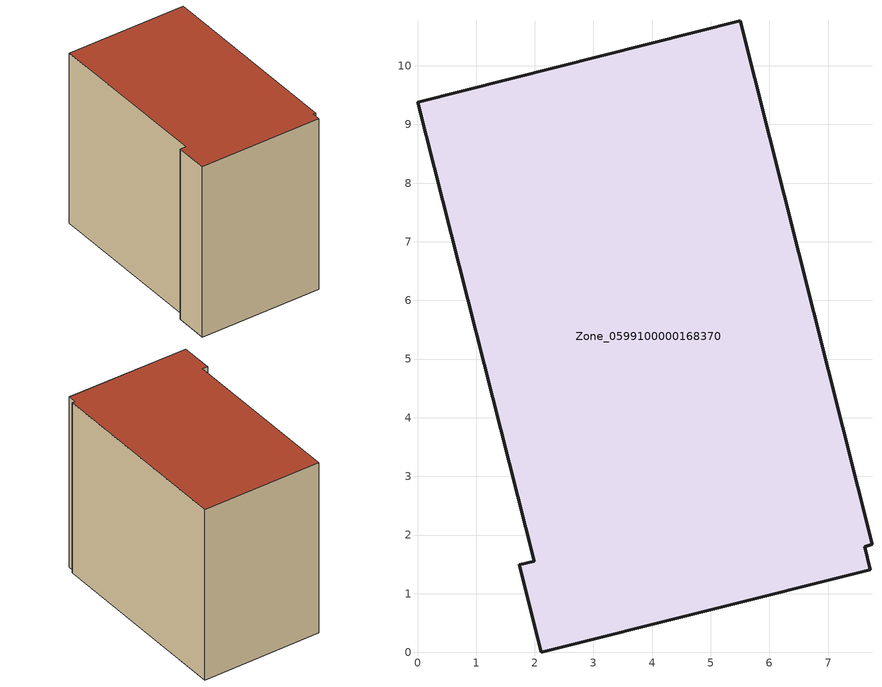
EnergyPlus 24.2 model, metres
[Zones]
Zone_0599100000168370
 floor ground (C_G): 1.74,1.49 1.99,1.55 0,9.38 5.5,10.77 7.75,1.84 7.63,1.8 7.72,1.41 2.11,0 z0
 wall outside (C_F): 1.99,1.55 1.74,1.49 2.11,0 7.72,1.41 7.63,1.8 7.75,1.84 5.5,10.77 0,9.38 1.99,1.55 z0:8.41
 roof outside (C_R): 7.75,1.84 5.5,10.77 0,9.38 1.99,1.55 1.74,1.49 2.11,0 7.72,1.41 7.63,1.8 z8.41
[BUILDING]
Pand.0599100000168370: North Axis=0; Terrain=City; Loads Convergence Tolerance Value=0.04; Temperature Convergence Tolerance Value=0.4; Solar Distribution=FullExterior; Maximum Number of Warmup Days=25; Minimum Number of Warmup Days=1
[Site:Location]
Rotterdam.The.Hague.AP_ZH_NLD Design_Conditions: Latitude=51.96; Longitude=4.45; Time Zone=1; Elevation=-4.5
[SITE:GROUNDTEMPERATURE:BUILDINGSURFACE]
18, 18, 18, 18, 18, 18, 18, 18, 18, 18, 18, 18
[MATERIAL] Thermal Absorptance=0.9; Solar Absorptance=0.7; Visible Absorptance=0.7
Name | Roughness | Thickness | Conductivity | Density | Specific Heat
G.TC.1975-1991 | MediumSmooth | 0.15 | 0.288461 | 540 | 1210
F.TC.1975-1991 | Rough | 0.3 | 0.230769 | 1920 | 840
R.TC.1975-1991 | MediumRough | 0.2 | 0.153846 | 1500 | 1000
[CONSTRUCTION]
C_G: G.TC.1975-1991
C_F: F.TC.1975-1991
C_R: R.TC.1975-1991
[ZONE]
Zone_0599100000168370: Type=1; Multiplier=1; Ceiling Height=Autocalculate; Volume=Autocalculate; Floor Area=autocalculate; Part of Total Floor Area=Yes
[ZONEINFILTRATION:DESIGNFLOWRATE]
Infil_Zone_0599100000168370: Zone or ZoneList or Space or SpaceList=Zone_0599100000168370; Schedule=AlwaysOn; Design Flow Rate Calculation Method=Flow/Area; Flow Rate per Floor Area=0.003; Constant Term Coefficient=1; Temperature Term Coefficient=0; Velocity Term Coefficient=0; Velocity Squared Term Coefficient=0
[HVACTEMPLATE:ZONE:IDEALLOADSAIRSYSTEM]
Zone_0599100000168370: Maximum Heating Supply Air Temperature=50; Minimum Cooling Supply Air Temperature=13; Maximum Heating Supply Air Humidity Ratio=0.0156; Minimum Cooling Supply Air Humidity Ratio=0.0077; Heating Limit=NoLimit; Cooling Limit=NoLimit; Dehumidification Control Type=ConstantSensibleHeatRatio; Cooling Sensible Heat Ratio=0.7; Dehumidification Setpoint=60; Humidification Control Type=None; Humidification Setpoint=30; Outdoor Air Method=None; Outdoor Air Flow Rate per Person=0.00944; Outdoor Air Flow Rate per Zone Floor Area=0; Outdoor Air Flow Rate per Zone=0; Demand Controlled Ventilation Type=None; Outdoor Air Economizer Type=NoEconomizer; Heat Recovery Type=None; Sensible Heat Recovery Effectiveness=0.7; Latent Heat Recovery Effectiveness=0.65
[ZONECONTROL:THERMOSTAT]
ThermostatControl_Zone_0599100000168370: Zone or ZoneList=Zone_0599100000168370; Control Type Schedule=DualSetpointControlType; Control 1=Thermostat_Zone_0599100000168370; Temperature Difference Between Cutout And Setpoint=0
[THERMOSTATSETPOINT:DUALSETPOINT]
Thermostat_Zone_0599100000168370: Heating Setpoint Temperature Schedule=HeatingSetpoint_Zone_0599100000168370; Cooling Setpoint Temperature Schedule=CoolingSetpoint_Zone_0599100000168370
[SCHEDULE:COMPACT]
HeatingSetpoint_Zone_0599100000168370: Through: 12/31, For: AllDays, Until: 24:00, 21
CoolingSetpoint_Zone_0599100000168370: Through: 12/31, For: AllDays, Until: 24:00, 24
DualSetpointControlType: Through: 12/31, For: AllDays, Until: 24:00, 4
AlwaysOn: Through: 12/31, For: AllDays, Until: 24:00, 1
